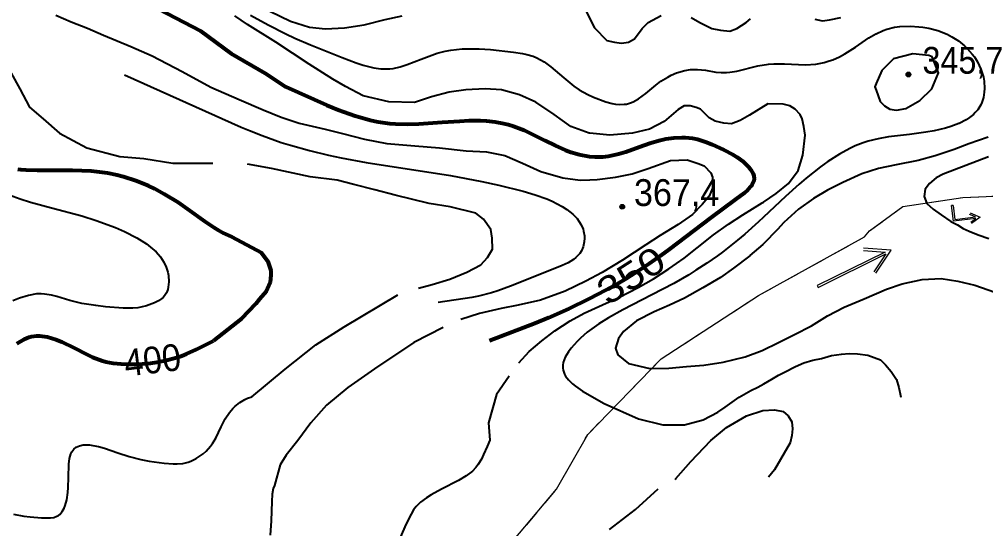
# Model space of a CAD drawing. Header units: metres. Extents: x 545098 to 555652, y 1854398 to 1862642.
# Drawn here: x 551439 to 552051, y 1857521 to 1857844 of the extents above; entities that cross this region are included whole.
import ezdxf
from ezdxf.enums import TextEntityAlignment as Align

# ---------------------------------------------------------------- set-up
doc = ezdxf.new("R2010")
doc.units = ezdxf.units.M
doc.header["$LTSCALE"] = 6.8
doc.linetypes.add('SHORT_DASHED', pattern=[2.7, 1.5, -1.2])
for name, color, linetype, lineweight in [('1', 7, 'Continuous', 25), ('2', 7, 'Continuous', 53), ('34', 7, 'Continuous', 13), ('35', 7, 'Continuous', 13), ('45', 7, 'SHORT_DASHED', 13), ('5', 7, 'Continuous', 13)]:
    doc.layers.add(name, color=color, linetype=linetype, lineweight=lineweight)
doc.layers.add('4', color=7, linetype='Continuous')

msp = doc.modelspace()

# ---------------------------------------------------------------- hatches: boundary and pattern name
at = {"layer": '5'}
for points in [[(552003.54, 1857808.59, 1), (552000.54, 1857808.59, 1)], [(551822.2, 1857724.69, 1), (551819.2, 1857724.69, 1)]]:
    msp.add_hatch(color=256, dxfattribs=at).paths.add_polyline_path(points)

# ---------------------------------------------------------------- linework, layer by layer
at = {"layer": '1'}
for points in [[(551350.78, 1857908.28), (551361.83, 1857888.62), (551367.36, 1857876.95), (551368.58, 1857870.81), (551372.88, 1857863.44), (551381.47, 1857856.68), (551395.59, 1857849.92), (551402.96, 1857845.62), (551408.48, 1857840.09), (551418.92, 1857830.88), (551425.67, 1857821.05), (551433.65, 1857809.38), (551439.17, 1857799.55), (551445.31, 1857787.88), (551453.9, 1857780.51), (551464.34, 1857771.29), (551481.52, 1857762.08), (551502.39, 1857756.55), (551517.74, 1857755.32), (551536.15, 1857752.25), (551561.32, 1857752.25)], [(551597.56, 1857848.74), (551610.59, 1857842.39), (551622.67, 1857838.51), (551632.67, 1857837.59), (551644.75, 1857838.11), (551657.31, 1857839.98), (551670.53, 1857843.44), (551681.32, 1857845.73)], [(551797.78, 1857848.58), (551803.14, 1857838.28), (551811.03, 1857830.11), (551815.93, 1857829.02), (551820.29, 1857828.48), (551824.64, 1857829.02), (551828.45, 1857831.2), (551833.35, 1857837.74), (551837.16, 1857841.55), (551845.33, 1857845.91)], [(551461.83, 1857846.29), (551471.58, 1857842.08), (551481.97, 1857837.94), (551492.22, 1857833.63), (551509.53, 1857826.36), (551523.01, 1857820.37), (551541.92, 1857810.43), (551560.02, 1857800.56), (551578.03, 1857792.74), (551593.34, 1857786.18), (551604.74, 1857781.53), (551616.03, 1857777.82), (551632.6, 1857773.97), (551643.46, 1857771.16), (551657.44, 1857767.63), (551671.65, 1857764.76), (551689.34, 1857763.43), (551704.97, 1857762.01), (551721.93, 1857760.12), (551734.76, 1857759.46), (551746.34, 1857757.23), (551757.61, 1857752.4), (551769.09, 1857747.12), (551783.15, 1857742.96), (551793.99, 1857741.59), (551800.2, 1857741.8), (551804.78, 1857741.96), (551816.39, 1857743.39), (551826.95, 1857745.65), (551837.21, 1857748.98), (551851.4, 1857754.08), (551861.88, 1857754.41), (551868.74, 1857752.22), (551872.55, 1857750.58), (551876.9, 1857746.22), (551877.99, 1857743.5), (551877.99, 1857736.42), (551875.82, 1857731.52), (551871.46, 1857726.07), (551865.19, 1857719.77), (551856.25, 1857713.41), (551844.84, 1857706.43), (551835.69, 1857700.52), (551820.97, 1857690.74), (551808.07, 1857682.94), (551797.58, 1857677.51), (551784.67, 1857671.14), (551768.95, 1857665.54), (551754.84, 1857662.36), (551744.11, 1857660.25), (551730.31, 1857657.11), (551718.48, 1857653.25)], [(551755.32, 1857625.73), (551761.78, 1857632.91), (551769.75, 1857639.7), (551778.11, 1857645.99), (551787.65, 1857652.33), (551796.62, 1857657.19), (551808.31, 1857662.61), (551818.5, 1857667.09), (551830.73, 1857673.43), (551840.58, 1857678.94), (551850.21, 1857685.39), (551859.9, 1857692.18), (551868.15, 1857698.57), (551878.51, 1857706.93), (551887.99, 1857713.69), (551897.16, 1857719.55), (551909.43, 1857727.19), (551910.2, 1857727.71), (551918.27, 1857733.11), (551925.97, 1857739.54), (551932.07, 1857747.6), (551935.15, 1857757.44), (551936.61, 1857770.08), (551935.7, 1857775.64), (551934.61, 1857780.54), (551933.52, 1857783.27), (551930.26, 1857786.53), (551926.99, 1857788.71), (551922.63, 1857789.8), (551912.88, 1857789.94), (551901.4, 1857782.72), (551895.41, 1857779.45), (551889.97, 1857777.27), (551885.07, 1857777.82), (551879.63, 1857778.91), (551875.82, 1857781.09), (551870.37, 1857786.53), (551867.65, 1857787.62), (551863.84, 1857788.71), (551860.03, 1857788.71), (551856.26, 1857786.3), (551847.19, 1857778.84), (551838.01, 1857773.95), (551827.16, 1857771.32), (551812.8, 1857770.09), (551800.2, 1857771.36), (551799.85, 1857771.4), (551788.26, 1857775.67), (551777.54, 1857783.27), (551765.95, 1857790.97), (551755.7, 1857795.73), (551744.14, 1857798.82), (551733.95, 1857799.5), (551721.57, 1857798.83), (551711.1, 1857797.44), (551699.97, 1857794.45), (551689.09, 1857790.89), (551672.77, 1857791.15), (551656.72, 1857794.98), (551645.46, 1857800.94), (551637.46, 1857805.57), (551622.49, 1857815.18), (551601.27, 1857829.16), (551583.4, 1857840.26), (551575.41, 1857845.81)], [(551585.35, 1857846.2), (551596.47, 1857840.05), (551607.72, 1857834.31), (551613.41, 1857831.63), (551623.2, 1857827.37), (551643.41, 1857819.34), (551652.26, 1857815.99), (551656.72, 1857814.51), (551663.43, 1857812.84), (551667.88, 1857812.23), (551670.1, 1857812.11), (551673.41, 1857812.21), (551675.65, 1857812.47), (551680.11, 1857813.43), (551684.54, 1857814.83), (551693.37, 1857818.33), (551700.04, 1857820.95), (551703.41, 1857822.08), (551708.63, 1857823.41), (551712.14, 1857824.05), (551719.24, 1857824.81), (551722.82, 1857824.95), (551730.03, 1857824.86), (551737.28, 1857824.36), (551751.82, 1857822.67), (551757.5, 1857821.85), (551760.28, 1857821.29), (551764.29, 1857820.13), (551766.69, 1857819.14), (551771.24, 1857816.59), (551775.54, 1857813.47), (551783.8, 1857806.39), (551790.1, 1857801.2), (551793.41, 1857798.91), (551798.83, 1857795.92)], [(551864.38, 1857844.82), (551869.83, 1857841.55), (551877.45, 1857837.74), (551882.89, 1857836.65), (551888.88, 1857836.11), (551893.24, 1857837.74), (551899.22, 1857841.55), (551902.06, 1857843.9)], [(551942.78, 1857843.73), (551947.68, 1857842.64), (551952.03, 1857843.19), (551959.11, 1857844.82)], [(551798.83, 1857795.92), (551802.6, 1857794.22), (551810.36, 1857791.2), (551814.39, 1857790.16), (551816.36, 1857789.82), (551819.26, 1857789.56), (551822.05, 1857789.67), (551823.41, 1857789.87), (551826.02, 1857790.6), (551827.71, 1857791.3), (551830.97, 1857793.12), (551835.69, 1857796.6), (551841.99, 1857801.79), (551845.27, 1857804.26), (551849.54, 1857806.95), (551851.75, 1857808.1), (551855.15, 1857809.56), (551860.38, 1857811.12), (551863.94, 1857811.69), (551865.72, 1857811.82), (551868.41, 1857811.82), (551873.42, 1857811.26), (551880.09, 1857810.15), (551883.41, 1857809.83), (551886.75, 1857809.85), (551888.96, 1857810.04), (551893.4, 1857810.75), (551906.7, 1857814), (551913.41, 1857815.19), (551916.73, 1857815.44), (551923.41, 1857815.4), (551936.78, 1857814.8), (551943.41, 1857815.18), (551948.55, 1857816.16), (551951.91, 1857817.16), (551954.12, 1857817.96), (551958.41, 1857819.88), (551961.83, 1857821.76), (551968.41, 1857826.02), (551977.02, 1857831.84), (551981.44, 1857834.42), (551981.54, 1857834.47), (551986.03, 1857836.54), (551988.41, 1857837.37), (551993.27, 1857838.5), (551996.61, 1857838.93), (552003.41, 1857839.16), (552008.62, 1857838.89), (552011.2, 1857838.6), (552015.02, 1857837.96), (552020.64, 1857836.49), (552026.66, 1857834.06), (552029.54, 1857832.54), (552033.65, 1857829.89), (552037.47, 1857826.8), (552039.25, 1857825.1), (552042.37, 1857821.58), (552043.78, 1857819.69), (552045.68, 1857816.71), (552047.97, 1857811.95), (552049.51, 1857806.89), (552049.96, 1857804.26), (552050.21, 1857799.63), (552050.06, 1857797.32), (552049.5, 1857793.95), (552048.49, 1857790.75), (552047.82, 1857789.26), (552045.92, 1857786.21), (552044.37, 1857784.39), (552043.22, 1857783.26), (552040.67, 1857781.21), (552038.57, 1857779.83), (552034.22, 1857777.59), (552033.97, 1857777.46), (552028.96, 1857775.56), (552025.48, 1857774.51), (552018.41, 1857772.87), (552013.08, 1857771.94), (552002.71, 1857770.58), (551989.4, 1857768.97), (551982.92, 1857767.85), (551976.56, 1857766.28), (551973.41, 1857765.27), (551968.3, 1857763.26), (551964.95, 1857761.7), (551958.41, 1857758.16), (551951.01, 1857753.48), (551946.26, 1857750.11), (551937.14, 1857742.89), (551932.73, 1857739.09), (551924.1, 1857731.24), (551910.2, 1857718.12), (551907.1, 1857715.19), (551898.41, 1857707.4), (551893.75, 1857703.47), (551884.16, 1857695.96), (551880.97, 1857693.69), (551874.24, 1857688.89), (551867.44, 1857684.43), (551862.82, 1857681.56), (551853.41, 1857676.1)], [(551505.49, 1857808.31), (551579.36, 1857775.24), (551584.61, 1857772.99), (551592.55, 1857769.82), (551604.69, 1857765.53), (551610.6, 1857763.68), (551622.57, 1857760.35), (551634.64, 1857757.48), (551642.66, 1857755.78), (551658.41, 1857752.87), (551711.94, 1857744.56), (551731.84, 1857740.82), (551742.64, 1857738.48), (551758.04, 1857734.64), (551765.66, 1857732.31), (551772.94, 1857729.63), (551776.38, 1857728.15), (551782.71, 1857724.86), (551785.56, 1857723.04), (551789.33, 1857720.07), (551792.13, 1857717.17), (551793.31, 1857715.62), (551794.79, 1857713.18), (551795.88, 1857710.58), (551796.28, 1857709.22), (551796.75, 1857706.37), (551796.82, 1857704.88), (551796.71, 1857702.56), (551796.06, 1857699.26), (551794.95, 1857696.7), (551793.95, 1857695.17), (551791.39, 1857692.49), (551789.87, 1857691.31), (551786.47, 1857689.23), (551782.71, 1857687.42), (551774.76, 1857684.26), (551749.89, 1857674.3), (551741.95, 1857671.44), (551737.94, 1857670.16), (551729.72, 1857667.97), (551725.46, 1857667.09), (551704.04, 1857664.03)], [(552052.63, 1857768.84), (552040.36, 1857764.65), (552031.02, 1857761.03), (552019.05, 1857756.97), (552008.14, 1857754.02), (551994.17, 1857751.33), (551982.96, 1857748.98), (551972.43, 1857745.53), (551960.41, 1857740.18), (551950.69, 1857735.33), (551941.89, 1857729.95), (551932.31, 1857723.08), (551923.04, 1857714.63), (551919.06, 1857710.27), (551910.2, 1857701.26), (551909.8, 1857700.85), (551901.63, 1857693.83), (551901.45, 1857693.69), (551891.25, 1857685.67), (551882.93, 1857679.92), (551871.7, 1857673.38), (551860.26, 1857666.81), (551850.6, 1857662.29), (551840.92, 1857657.98), (551829.8, 1857652.31), (551821.5, 1857645.59), (551818.34, 1857641.06), (551816.46, 1857634.98), (551818.01, 1857630.7), (551824.63, 1857625.35), (551838.15, 1857622.07), (551850.25, 1857622.38), (551861.41, 1857623.43), (551872.5, 1857624.15), (551884.72, 1857626.08), (551898.7, 1857629.53), (551909.37, 1857633.63), (551919.72, 1857638.56), (551929.93, 1857643.8), (551940.54, 1857649.29), (551950.74, 1857655.49), (551961.35, 1857660.99), (551974, 1857666.42), (551988.09, 1857672.45), (551997.99, 1857675.82), (552010.75, 1857678.68), (552022.83, 1857679.2), (552033.24, 1857677.58), (552043.99, 1857674.93), (552056.67, 1857670.58)], [(552052.65, 1857756.31), (552023.99, 1857745.41), (552019.52, 1857743.03), (552015.38, 1857739.4), (552012.69, 1857735.95), (552011.98, 1857731.28), (552013.64, 1857726.72), (552017.74, 1857723.19), (552022.77, 1857719.59), (552028.97, 1857715.4), (552033.1, 1857713.15), (552036.66, 1857711.02), (552040.54, 1857709.3), (552046.16, 1857706.88), (552052.86, 1857704.58)], [(551691.61, 1857673.18), (551700.34, 1857675.41), (551711.54, 1857678.86), (551722.32, 1857683.21), (551731.13, 1857687.96), (551735.48, 1857692.56), (551738.53, 1857697.79), (551738.39, 1857704.87), (551737.47, 1857710.25), (551732.89, 1857716.85), (551728.06, 1857720.72), (551711.8, 1857724.61), (551698.47, 1857726.8), (551676.79, 1857732.09), (551664.11, 1857735.47), (551650.79, 1857738.77), (551640.25, 1857741.61), (551623.11, 1857743.77), (551598.51, 1857749.02), (551583.38, 1857751.76)], [(551429.99, 1857733.21), (551439.26, 1857729.74), (551445.84, 1857727.69), (551459.23, 1857724.03), (551478.32, 1857718.87), (551487.56, 1857716.01), (551499.67, 1857711.54), (551505.43, 1857709.03), (551513.33, 1857704.99), (551519.37, 1857701.14), (551522, 1857699.14), (551525.44, 1857696.06), (551528.24, 1857692.89), (551529.39, 1857691.27), (551530.37, 1857689.64), (551531.87, 1857686.38), (551532.82, 1857683.16), (551533.2, 1857681.08), (551533.45, 1857677.17), (551533.17, 1857673.71), (551532.81, 1857672.16), (551531.97, 1857670.03), (551530.72, 1857668.13), (551529.93, 1857667.26), (551529.02, 1857666.45), (551526.91, 1857664.97), (551524.5, 1857663.71), (551519.28, 1857661.79), (551515.76, 1857660.97), (551513.86, 1857660.7), (551510.65, 1857660.46), (551504.51, 1857660.5), (551493.44, 1857661.29), (551487.31, 1857662), (551478.46, 1857663.44), (551470.89, 1857665.26), (551462.64, 1857667.69)], [(551853.41, 1857676.1), (551839.53, 1857668.78), (551821.05, 1857659.26), (551812.12, 1857654.26), (551805.99, 1857650.46), (551802.99, 1857648.41), (551798.59, 1857645.07), (551794.3, 1857641.32), (551792.2, 1857639.26), (551788.41, 1857635.03), (551786.73, 1857632.8), (551784.67, 1857629.38), (551783.36, 1857625.95), (551783.07, 1857624.26), (551783.08, 1857622.31), (551783.29, 1857621.03), (551784.2, 1857618.52), (551784.89, 1857617.29), (551786.72, 1857614.86), (551789.12, 1857612.47), (551791.03, 1857610.89), (551795.53, 1857607.75), (551809.27, 1857599.93), (551830.96, 1857590.21), (551846.5, 1857586.32), (551860.1, 1857586.32), (551872.07, 1857589.56), (551881.18, 1857594.5), (551885.93, 1857597.65), (551894.7, 1857603.87), (551902.25, 1857608.1), (551906.57, 1857610.28), (551910.52, 1857612.42), (551915.47, 1857615.41), (551919.74, 1857617.96), (551923.54, 1857619.89), (551930.46, 1857623.31), (551935.86, 1857625.63), (551941.51, 1857627.42), (551946.88, 1857628.45), (551953.25, 1857630.33), (551959.55, 1857631.29), (551964.45, 1857631.71), (551969.81, 1857631.46), (551976.33, 1857630.61), (551984.41, 1857627.57), (551987.54, 1857624.47), (551991.17, 1857620.33), (551994.36, 1857615.22), (551995.91, 1857610.09), (551997.1, 1857604.92), (551997.12, 1857604)], [(551462.64, 1857667.69), (551459.11, 1857668.63), (551454.8, 1857669.37), (551452.72, 1857669.51), (551449.58, 1857669.39), (551444.58, 1857668.49), (551438.88, 1857666.71), (551434.64, 1857665.09)], [(551435.17, 1857529.83), (551441.56, 1857528.53), (551445.65, 1857527.98), (551452.92, 1857527.41), (551458.5, 1857527.35), (551460.73, 1857527.69), (551462.66, 1857528.42), (551463.54, 1857528.96), (551464.36, 1857529.64), (551465.85, 1857531.37), (551467.11, 1857533.53), (551467.82, 1857535.18), (551468.9, 1857538.86), (551469.58, 1857543.43), (551469.79, 1857546.6), (551469.92, 1857552.93), (551470.18, 1857561.47), (551470.69, 1857565.16), (551471.53, 1857568.03), (551472.13, 1857569.29), (551473.3, 1857570.94), (551474.86, 1857572.24), (551475.81, 1857572.74), (551476.87, 1857573.15), (551479.33, 1857573.64), (551483.23, 1857573.67), (551485.42, 1857573.4), (551488.96, 1857572.66), (551492.78, 1857571.53), (551501.24, 1857568.58), (551508.3, 1857566.31), (551515.88, 1857564.41), (551521, 1857563.41), (551530.65, 1857562.01), (551536.21, 1857561.58), (551538.75, 1857561.57), (551542.36, 1857561.89), (551545.8, 1857562.68), (551547.5, 1857563.29), (551550.88, 1857564.95), (551555.2, 1857567.99), (551557.21, 1857569.81), (551559.96, 1857572.86), (551561.18, 1857574.51), (551563.3, 1857578), (551566.7, 1857585.18), (551569.12, 1857590.16), (551571.9, 1857594.32), (551573.96, 1857596.66), (551575.4, 1857598.05), (551578.42, 1857600.49), (551581.6, 1857602.5), (551583.31, 1857603.31), (551586.08, 1857604.18), (551607.17, 1857621.73), (551626.64, 1857637.15), (551644.48, 1857648.52), (551678.56, 1857668.81)], [(551707.25, 1857648.04), (551688.61, 1857638.71), (551663.76, 1857621.92), (551646.98, 1857610.11), (551633.31, 1857598.92), (551623.37, 1857587.72), (551615.29, 1857576.53), (551607.84, 1857567.2), (551604.11, 1857560.98), (551600.36, 1857547.86), (551599.7, 1857546), (551599.05, 1857542.42), (551598.68, 1857537.7), (551598.25, 1857525.58), (551597.7, 1857516.41)], [(551749.17, 1857617.26), (551740.99, 1857605.66), (551735.94, 1857587.61), (551736.76, 1857576.63), (551735.08, 1857572.77), (551732.94, 1857567.54), (551731.47, 1857564.55), (551729.26, 1857560.97), (551728, 1857559.36), (551725.87, 1857557.12), (551721.96, 1857554.03), (551717.1, 1857551.13), (551706.22, 1857545.59), (551699.59, 1857541.94), (551696.7, 1857540.11), (551693.02, 1857537.36), (551690.16, 1857534.53), (551688.56, 1857532.42), (551685.57, 1857527.03), (551683.08, 1857521.62), (551679.37, 1857513.51)], [(551854.31, 1857551.8), (551854.74, 1857552.31), (551864.08, 1857563.18), (551876.77, 1857576.54), (551886.77, 1857584.62), (551899.4, 1857592.07), (551909.8, 1857595.58), (551917.19, 1857595.89), (551922.63, 1857594.8), (551925.9, 1857592.08), (551928.08, 1857588.27), (551928.62, 1857583.91), (551928.08, 1857579.55), (551927.16, 1857574.93), (551917.16, 1857557.77), (551913.38, 1857553.2)], [(551812.61, 1857519.98), (551829.03, 1857532.72), (551843.46, 1857545.72)]]:
    msp.add_lwpolyline(points, dxfattribs=at)
msp.add_lwpolyline([(551981.54, 1857802.84), (551980.65, 1857800.76), (551981.54, 1857798.75), (551984.15, 1857791.44), (551986.87, 1857788.71), (551990.14, 1857786.53), (551994.49, 1857785.99), (552000.48, 1857787.08), (552009.33, 1857792.15), (552016.92, 1857799.42), (552021.14, 1857809.72), (552016.99, 1857819.85), (552014.95, 1857820.67), (552004.83, 1857821.68), (551992.55, 1857818.45), (551985.07, 1857811.08)], close=True, dxfattribs=at)
at = {"layer": '2'}
for points in [[(551432.25, 1857898.04), (551439.29, 1857891.77), (551442.96, 1857888.8), (551449.99, 1857883.61), (551453.62, 1857881.16), (551459.19, 1857877.7), (551467.84, 1857873.01), (551476.79, 1857868.97), (551481.36, 1857867.21), (551485.58, 1857865.77), (551494.12, 1857863.21), (551511.36, 1857858.58), (551553.66, 1857836.31), (551573.04, 1857821.86), (551594.49, 1857809.48), (551607.69, 1857800.81), (551633.69, 1857789.14), (551640.74, 1857786.22), (551651.51, 1857782.35)], [(551651.51, 1857782.35), (551661.13, 1857779.68), (551666.02, 1857778.65), (551673.41, 1857777.56), (551677.08, 1857777.25), (551684.45, 1857777.03), (551691.83, 1857777.23), (551706.66, 1857778.28), (551717.85, 1857779.09), (551723.47, 1857779.32), (551730.98, 1857779.31), (551734.72, 1857779.12), (551740.28, 1857778.55), (551745.73, 1857777.56), (551748.41, 1857776.89), (551751.84, 1857775.83), (551758.54, 1857773.18), (551762.92, 1857771.13), (551771.6, 1857766.72), (551778.14, 1857763.46), (551784.8, 1857760.53), (551788.19, 1857759.27), (551793.41, 1857757.75), (551800.04, 1857756.59), (551800.2, 1857756.58), (551803.4, 1857756.35), (551808.41, 1857756.44), (551811.82, 1857756.82), (551818.52, 1857758.25), (551822.94, 1857759.57), (551831.71, 1857762.66), (551838.29, 1857764.99), (551844.94, 1857766.98), (551848.3, 1857767.76), (551853.41, 1857768.52), (551858.44, 1857768.71), (551860.68, 1857768.63), (551865.13, 1857768.12), (551868.41, 1857767.47), (551874.1, 1857765.75), (551877.79, 1857764.29), (551885.05, 1857760.89), (551890.76, 1857757.89), (551893.5, 1857756.23), (551897.34, 1857753.39), (551900.73, 1857750.01), (551902.21, 1857748.06), (551903.65, 1857745.54), (551904.1, 1857744.26), (551904.29, 1857742.4), (551904.11, 1857741.19), (551903.11, 1857738.85), (551902.34, 1857737.71), (551900.34, 1857735.5), (551897.9, 1857733.37), (551892.38, 1857729.26), (551876.85, 1857717.79), (551850.44, 1857697.64), (551844.96, 1857693.69), (551837.89, 1857688.6), (551831.41, 1857684.26), (551823.14, 1857679.09), (551817.42, 1857675.72), (551805.55, 1857669.2), (551799.43, 1857666.06), (551786.9, 1857659.99), (551774.07, 1857654.27), (551765.4, 1857650.65), (551736.74, 1857639.61)], [(551573.37, 1857705.69), (551567.74, 1857708.24), (551564.95, 1857709.72), (551562.17, 1857711.37), (551556.6, 1857715.07), (551545.3, 1857723.28), (551539.5, 1857727.32), (551530.58, 1857732.79), (551524.56, 1857735.99), (551520.55, 1857737.91), (551512.63, 1857741.21), (551504.83, 1857743.79), (551500.87, 1857744.82), (551494.65, 1857746.04), (551487.93, 1857746.9), (551484.31, 1857747.2), (551472.52, 1857747.64), (551450.38, 1857747.64), (551443.1, 1857747.85), (551439.68, 1857748.14), (551437.88, 1857748.42)], [(551573.37, 1857705.69), (551591.9, 1857695.79), (551596.2, 1857690.04), (551598.12, 1857684.3), (551598.12, 1857681.42), (551597.64, 1857676.63), (551595.25, 1857670.89), (551590.94, 1857666.1), (551588.55, 1857663.23), (551579.46, 1857653.65), (551561.71, 1857639.65)], [(551437.19, 1857637.95), (551441.81, 1857640.76), (551444.92, 1857642.02), (551446.49, 1857642.44), (551449.69, 1857642.9), (551451.88, 1857642.92), (551456.46, 1857642.29), (551461.99, 1857640.6), (551465.83, 1857639.03), (551473.62, 1857635.21), (551481.3, 1857631.14), (551485.23, 1857629.26), (551491.46, 1857626.96), (551493.66, 1857626.38), (551498.27, 1857625.5), (551503.19, 1857624.99), (551506.64, 1857624.84), (551513.99, 1857624.96), (551521.9, 1857625.59), (551526.01, 1857626.15), (551532.27, 1857627.36), (551538.56, 1857629.07), (551541.68, 1857630.13), (551544.77, 1857631.35), (551550.78, 1857634.08), (551561.71, 1857639.65)]]:
    msp.add_lwpolyline(points, dxfattribs=at)
at = {"layer": '34'}
for p, q in [((552030.32, 1857725.53), (552029.33, 1857725.41)), ((552041.22, 1857720.78), (552047.43, 1857718.2)), ((552047.43, 1857718.2), (552042.06, 1857714.1))]:
    msp.add_line(p, q, dxfattribs=at)
for points in [[(551779.15, 1857545.56), (551798.85, 1857580.25), (551845.38, 1857628.25), (551906.94, 1857668.37), (551974.23, 1857705.62), (551977.29, 1857709.41), (551998.41, 1857724.91), (552036.42, 1857730.55), (552065.98, 1857731.95), (552109.62, 1857736.18), (552144.81, 1857741.82), (552178.59, 1857753.09), (552225.04, 1857789.71)], [(552041.47, 1857714.88), (552044.64, 1857717.31), (552030.63, 1857715.49), (552029.33, 1857725.41)], [(552030.32, 1857725.53), (552031.5, 1857716.65), (552044.48, 1857718.32), (552040.81, 1857719.86)], [(551573.95, 1857348.53), (551639.41, 1857394.79), (551701.03, 1857452.56), (551779.15, 1857545.56)]]:
    msp.add_lwpolyline(points, dxfattribs=at)
at = {"layer": '35'}
for p, q in [((551973.52, 1857696.91), (551987.27, 1857696)), ((551987.8, 1857694.88), (551980.15, 1857683.45))]:
    msp.add_line(p, q, dxfattribs=at)
for points in [[(551987.27, 1857696), (551944.25, 1857674.82), (551944.91, 1857673.48), (551987.8, 1857694.88)], [(551981.39, 1857682.62), (551991.18, 1857697.24), (551973.62, 1857698.41)]]:
    msp.add_lwpolyline(points, dxfattribs=at)
at = {"layer": '45'}
for points in [[(551779.15, 1857545.56), (551798.85, 1857580.25), (551845.38, 1857628.25), (551906.94, 1857668.37), (551974.23, 1857705.62), (551977.29, 1857709.41), (551998.41, 1857724.91), (552036.42, 1857730.55), (552065.98, 1857731.95), (552109.62, 1857736.18), (552144.81, 1857741.82), (552178.59, 1857753.09), (552225.04, 1857789.71)], [(551701.03, 1857452.56), (551779.15, 1857545.56)]]:
    msp.add_lwpolyline(points, dxfattribs=at)
at = {"layer": '5'}
for centre in [(552002.04, 1857808.59), (551820.7, 1857724.69)]:
    msp.add_circle(centre, 1.5, dxfattribs=at)

# ---------------------------------------------------------------- texts
at = {"layer": '4'}
for s, rotation, width, p in [('350', 32.796, 1.2, (551830.87, 1857674.04)), ('400', 6.801, 0.95, (551524.14, 1857619.1))]:
    msp.add_text(s, height=17, rotation=rotation, dxfattribs=dict(at, width=width)).set_placement(p, align=Align.CENTER)
at = {"layer": '5'}
for s, width, p in [('345,7', 0.9, (552036.54, 1857809.09)), ('367,4', 0.95, (551855.19, 1857725.19))]:
    msp.add_text(s, height=17, dxfattribs=dict(at, width=width)).set_placement(p, align=Align.CENTER)

doc.saveas('drawing.dxf')
